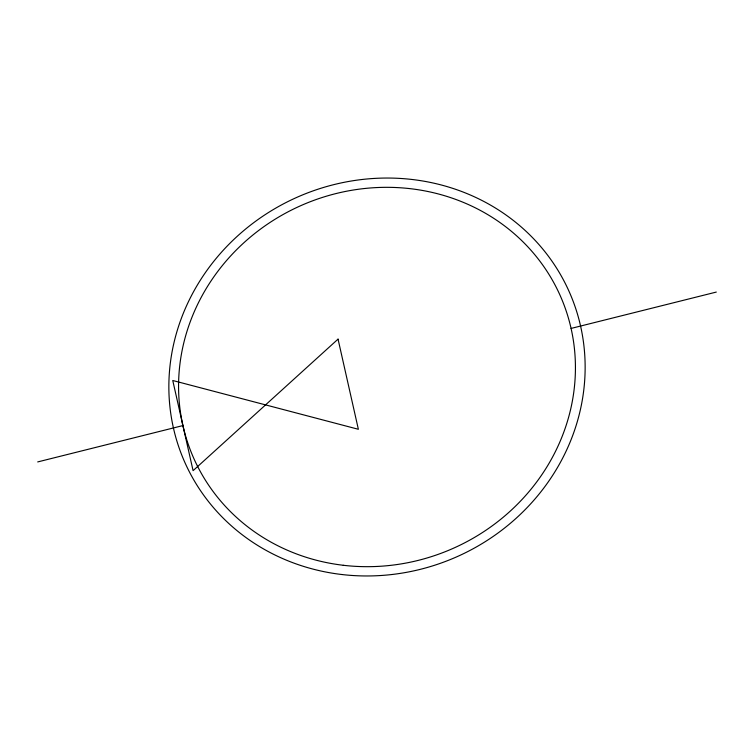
<?xml version="1.0" encoding="UTF-8"?>
<svg xmlns="http://www.w3.org/2000/svg" width="754" height="754" viewBox="0 0 754 754"><rect width="100%" height="100%" fill="white"/><g stroke="black" fill="none" stroke-linecap="round" stroke-linejoin="round"><path stroke-width="1.13" d="M37.7 461.929L182.92 425.576M571.08 328.424L716.3 292.071M338.046 339.13L193.081 470.656L172.76 380.497L358.367 429.28L338.046 339.13M343.249 565.274A200.47 187.529 -23.7 0 0 563.219 302.825A200.47 187.529 -23.7 0 0 224.532 262.901A200.47 187.529 -23.7 0 0 343.249 565.274M341.59 574.491A210.281 196.709 -23.7 0 0 572.333 299.197A210.281 196.709 -23.7 0 0 217.067 257.321A210.281 196.709 -23.7 0 0 341.59 574.491"/></g></svg>
